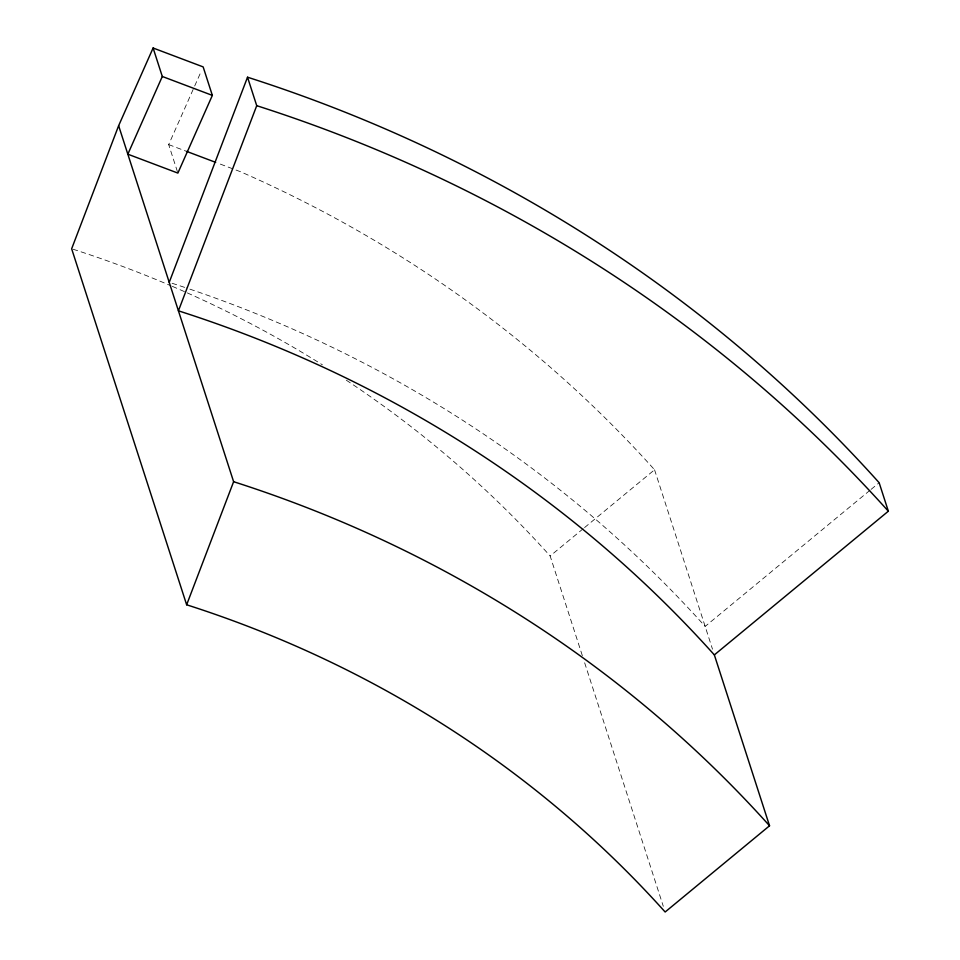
<?xml version="1.0" encoding="UTF-8"?>
<svg xmlns="http://www.w3.org/2000/svg" width="960" height="960" viewBox="0 0 960 960"><rect width="100%" height="100%" fill="white"/><g stroke="black" fill="none" stroke-linecap="round" stroke-linejoin="round"><path stroke-width="0.72" stroke-dasharray="4.8 3.6" d="M177.42 171.66L168.684 144.6L194.076 87.348M194.688 85.992L201.336 70.992M582.348 655.68L550.152 555.996L583.428 528.516M584.568 527.568L654.552 469.776A1274.1 1203.228 -17.9 0 0 240.552 171.756L217.056 162.876M869.928 490.332L705.144 626.424A1274.1 1203.228 -17.9 0 0 186.336 287.952M871.08 489.384L879.144 482.724M168.684 144.6L186.648 151.392M654.552 469.776L712.512 649.2M584.652 662.796L663.3 906.3M172.08 283.26A1274.1 1203.228 -17.9 0 1 184.92 287.472M73.08 249.24A1137.588 1074.312 -17.9 0 1 170.964 285.768M172.332 286.356A1137.588 1074.312 -17.9 0 1 185.952 292.296M187.308 292.908A1137.588 1074.312 -17.9 0 1 322.416 364.824M346.296 380.196A1137.588 1074.312 -17.9 0 1 550.152 555.996"/><path stroke-width="1.44" d="M153.108 48L162.3 76.476L127.836 154.188L177.876 173.088L212.352 95.388L203.148 66.9L153.108 48L118.632 125.7L71.652 248.784L186.648 604.788A1137.588 1074.312 -17.9 0 1 665.148 912L769.536 825.78L714.348 654.9A1274.1 1203.228 -17.9 0 0 178.428 310.824L256.728 105.684L247.524 77.208A1501.62 1418.088 -17.9 0 1 879.144 482.724L888.348 511.2L714.348 654.9M169.224 282.348L247.524 77.208M186.648 604.788L233.616 481.704L118.632 125.7M162.3 76.476L212.352 95.388M186.648 151.392L215.676 162.36M233.616 481.704A1274.1 1203.228 -17.9 0 1 769.536 825.78M256.728 105.684A1501.62 1418.088 -17.9 0 1 888.348 511.2"/></g></svg>
